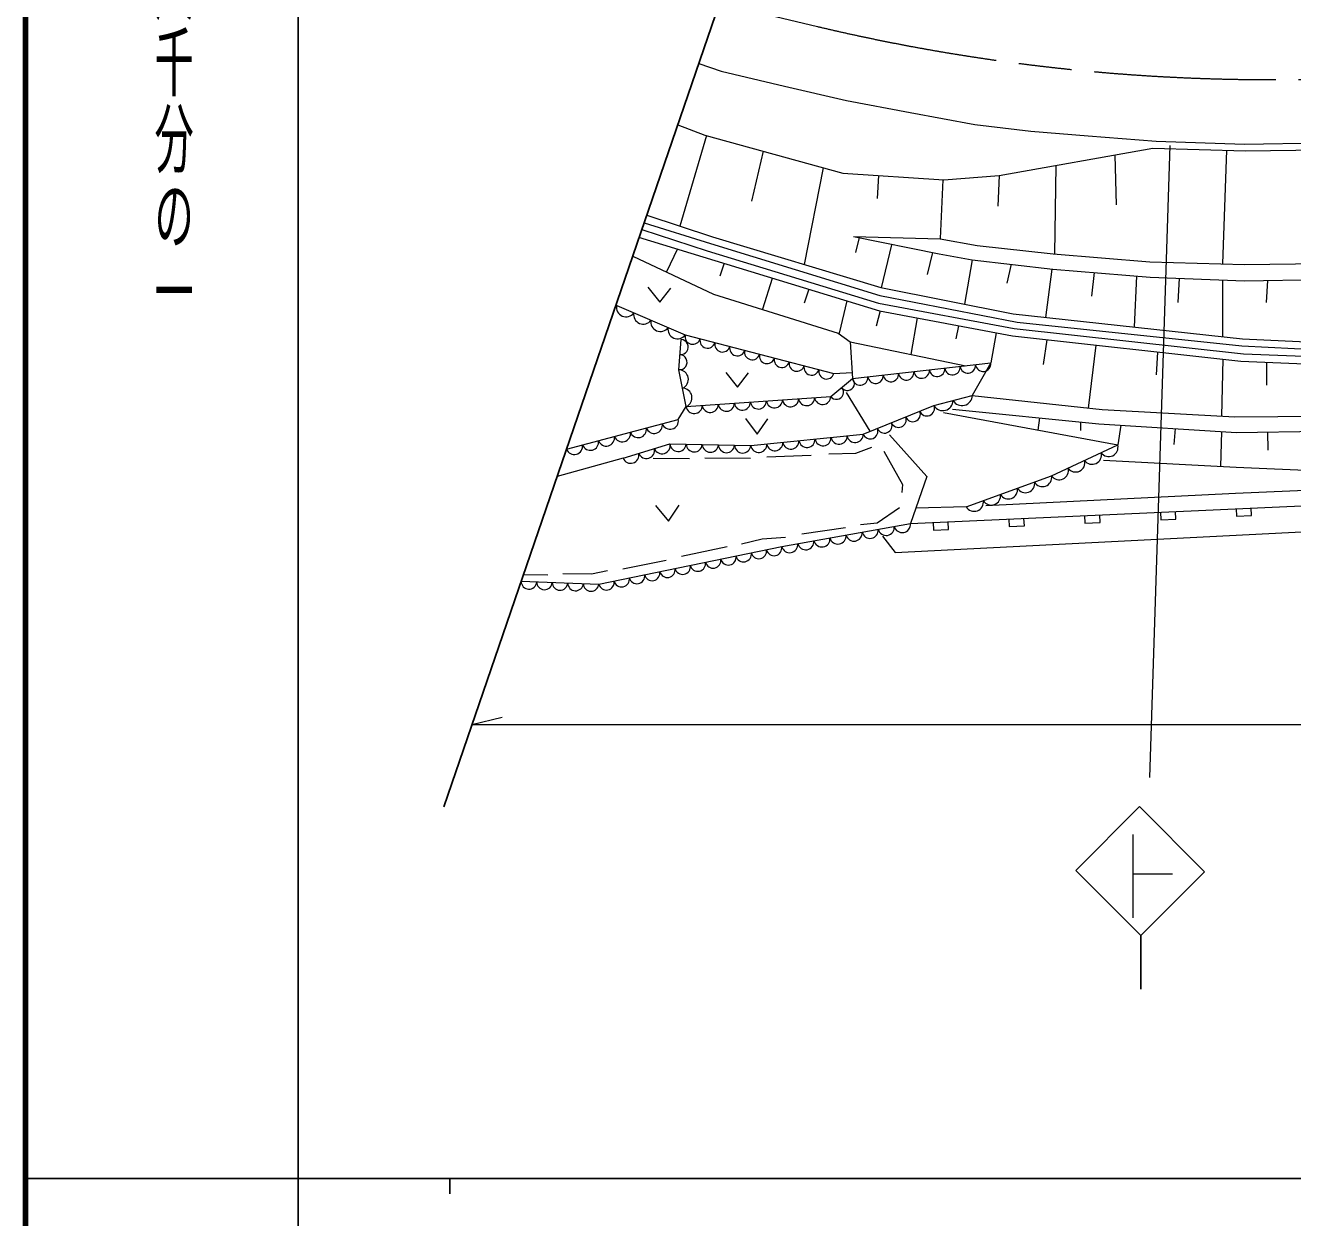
# Model space of a CAD drawing. Units: millimetres, scale not verified. Extents: x 40000 to 680000, y 20000 to 380000.
# Drawn here: x 40000 to 123574, y 202422 to 281031 of the extents above; entities that cross this region are included whole.
import ezdxf
from ezdxf.enums import TextEntityAlignment as Align

# ---------------------------------------------------------------- set-up
doc = ezdxf.new("R2010")
doc.units = ezdxf.units.MM
doc.header["$LTSCALE"] = 1000
doc.linetypes.add('CHAIN', pattern=[18.5, 12, -1.5, 3.5, -1.5])
for name, color, linetype, lineweight in [('M-BGD', 7, 'Continuous', 13), ('M-BMK', 2, 'CHAIN', 13), ('M-BMK-SRVR', 3, 'Continuous', 25), ('M-STR-HTXT', 7, 'Continuous', 13), ('M-STR-STRC', 7, 'Continuous', 13), ('M-TTL', 2, 'Continuous', 140), ('M-TTL-BAND', 7, 'Continuous', 25)]:
    doc.layers.add(name, color=color, linetype=linetype, lineweight=lineweight)
doc.styles.add('@ＭＳ ゴシック', font='')
doc.styles.get('@ＭＳ ゴシック').set_extended_font_data('@MS Gothic')

msp = doc.modelspace()

# ---------------------------------------------------------------- linework, layer by layer
at = {"layer": 'M-BGD'}
for p, q in [((84412, 278524), (85895, 278014)), ((85895, 278014), (90058, 277023)), ((90058, 277023), (94159, 276076)), ((94159, 276076), (98354, 275288)), ((98354, 275288), (102613, 274499)), ((83026, 274482), (84806, 273790)), ((102613, 274499), (106304, 274057)), ((84919, 273760), (83155, 267795)), ((84806, 273790), (93912, 271288)), ((106304, 274057), (110089, 273742)), ((110089, 273742), (114568, 273395)), ((114568, 273395), (120404, 273206)), ((120404, 273206), (126429, 273300)), ((88661, 272731), (87882, 269441)), ((104228, 271130), (114353, 272928)), ((111843, 272482), (111927, 269187)), ((114353, 272928), (120455, 272768)), ((119211, 272801), (118958, 265305)), ((120455, 272768), (126441, 272841)), ((92623, 271642), (91364, 265262)), ((107949, 271791), (107863, 265969)), ((93912, 271288), (100568, 270850)), ((96264, 271133), (96179, 269610)), ((100496, 270855), (100328, 266985)), ((100568, 270850), (104228, 271130)), ((104222, 271129), (104138, 269102)), ((80977, 268512), (85314, 267084)), ((80654, 267571), (84973, 266156)), ((80803, 268003), (85194, 266638)), ((80441, 267076), (96320, 262209)), ((85194, 266638), (96351, 263221)), ((85314, 267084), (96417, 263741)), ((94624, 267111), (100324, 266949)), ((94624, 267111), (100265, 265976)), ((94986, 267038), (94740, 266054)), ((100324, 266949), (102773, 266512)), ((80061, 265808), (85392, 263316)), ((82998, 266292), (82282, 264770)), ((84973, 266156), (96256, 262704)), ((97111, 266562), (96445, 263735)), ((99820, 266054), (99481, 264615)), ((100265, 265976), (102444, 265576)), ((102773, 266512), (107789, 265976)), ((107789, 265976), (114156, 265431)), ((86087, 265346), (85788, 264505)), ((102450, 265575), (101933, 262646)), ((102444, 265576), (107752, 264956)), ((105000, 265277), (104731, 264022)), ((107684, 264964), (107276, 261777)), ((107752, 264956), (114187, 264430)), ((114156, 265431), (120402, 265267)), ((120402, 265267), (126686, 265344)), ((89259, 264336), (88614, 262308)), ((110492, 264732), (110319, 263175)), ((113285, 264504), (113113, 261143)), ((114187, 264430), (120398, 264178)), ((116085, 264353), (115991, 262752)), ((118955, 264236), (118955, 260508)), ((120398, 264178), (126545, 264300)), ((121919, 264208), (121833, 262752)), ((81052, 263759), (81837, 262787)), ((81837, 262787), (82575, 263703)), ((85392, 263316), (93608, 260746)), ((91662, 263637), (91368, 262724)), ((96417, 263741), (105144, 262008)), ((94164, 262870), (93669, 260727)), ((96256, 262704), (105199, 261054)), ((96351, 263221), (105397, 261469)), ((96367, 262200), (96117, 261203)), ((96320, 262209), (105100, 260558)), ((98817, 261740), (98388, 259338)), ((105144, 262008), (120265, 260365)), ((101541, 261227), (101367, 260356)), ((104015, 260762), (103673, 258770)), ((105199, 261054), (120326, 259374)), ((105397, 261469), (120219, 259898)), ((93608, 260746), (94387, 260171)), ((94387, 260171), (94545, 257746)), ((94387, 260171), (102012, 258584)), ((105100, 260558), (120161, 258880)), ((107370, 260305), (107124, 258663)), ((110587, 259947), (110089, 255795)), ((120265, 260365), (126574, 260066)), ((114663, 259493), (114575, 257986)), ((120219, 259898), (126549, 259568)), ((120326, 259374), (126604, 259122)), ((103673, 258770), (102445, 256631)), ((118978, 259012), (118892, 255266)), ((120161, 258880), (126573, 258620)), ((121856, 258811), (121856, 257308)), ((86198, 258133), (86969, 257180)), ((86969, 257180), (87698, 258119)), ((93319, 258084), (94520, 258135)), ((95717, 254264), (94162, 256824)), ((99921, 255969), (102445, 256631)), ((102445, 256631), (111023, 255693)), ((95253, 254076), (99921, 255969)), ((87501, 255105), (88259, 254081)), ((88259, 254081), (88974, 255091)), ((100549, 255503), (112038, 253364)), ((101141, 255723), (110800, 254759)), ((106873, 255151), (106764, 254346)), ((111023, 255693), (119761, 255219)), ((119761, 255219), (126648, 255283)), ((87840, 253319), (95253, 254076)), ((109574, 254881), (109585, 254313)), ((110800, 254759), (119869, 254183)), ((112251, 254667), (112038, 253364)), ((115817, 254441), (115748, 253396)), ((118885, 254246), (118819, 251951)), ((119869, 254183), (126746, 254309)), ((121926, 254221), (121945, 253021)), ((79417, 252499), (82509, 253445)), ((82509, 253445), (87840, 253319)), ((96983, 254035), (99443, 251281)), ((107679, 251329), (112038, 253364)), ((79417, 252499), (75069, 251292)), ((81410, 252505), (83807, 252477)), ((84803, 252519), (87831, 252505)), ((88896, 252575), (91826, 252687)), ((92976, 252772), (94757, 252814)), ((94757, 252814), (95822, 253220)), ((96614, 252947), (97834, 250760)), ((111099, 252366), (119838, 251896)), ((119838, 251896), (127125, 251581)), ((97834, 250760), (97792, 250234)), ((99443, 251281), (98365, 248183)), ((102048, 249295), (107679, 251329)), ((103333, 249369), (119813, 250177)), ((119813, 250177), (127110, 250493)), ((81553, 249376), (82416, 248345)), ((82416, 248345), (83110, 249397)), ((97645, 249225), (96173, 248215)), ((98365, 248183), (125148, 249407)), ((102048, 249295), (98717, 249194)), ((119843, 249164), (119866, 248665)), ((120864, 248711), (120842, 249210)), ((96173, 248215), (95079, 248089)), ((99864, 248251), (99886, 247752)), ((100885, 247797), (100862, 248297)), ((104858, 248480), (104881, 247980)), ((105880, 248026), (105857, 248525)), ((109853, 248708), (109876, 248208)), ((109876, 248208), (110875, 248254)), ((110875, 248254), (110852, 248753)), ((114848, 248936), (114871, 248437)), ((114871, 248437), (115870, 248482)), ((115870, 248482), (115847, 248982)), ((119866, 248665), (120864, 248711)), ((89880, 246669), (98365, 248183)), ((94091, 247900), (91210, 247479)), ((97358, 246285), (124597, 247655)), ((99886, 247752), (100885, 247797)), ((104881, 247980), (105880, 248026)), ((77819, 244198), (89880, 246669)), ((86289, 246659), (83260, 246007)), ((88581, 247164), (87235, 246827)), ((90137, 247269), (88581, 247164)), ((96517, 247350), (97358, 246285)), ((82251, 245755), (79391, 245187)), ((78381, 245061), (77330, 244850)), ((72696, 244377), (77819, 244198)), ((74449, 244787), (72841, 244798)), ((77330, 244850), (75437, 244871))]:
    msp.add_line(p, q, dxfattribs=at)
for points in [[(78998, 262563), (83519, 260628), (93319, 258084)], [(83581, 255898), (83099, 258326), (83253, 260316)], [(83581, 255898), (93108, 256568), (94545, 257746), (103673, 258770)], [(75688, 253095), (83060, 255048), (83581, 255898)]]:
    msp.add_lwpolyline(points, dxfattribs=at)
for centre, radius, start, end in [((79613, 262439), 628, 168.58766, 325.0795), ((80744, 261955), 628, 168.58766, 325.0795), ((81874, 261471), 628, 168.58766, 325.0795), ((83004, 260988), 628, 168.58766, 325.0795), ((83215, 259819), 499, 265.47838, 85.6625), ((84011, 260507), 506, 166.15527, 344.73315), ((84991, 260253), 506, 166.15527, 344.73315), ((85971, 259998), 506, 166.15527, 344.73315), ((83138, 258823), 499, 265.47838, 85.6625), ((86951, 259744), 506, 166.15527, 344.73315), ((87931, 259489), 506, 166.15527, 344.73315), ((88911, 259235), 506, 166.15527, 344.73315), ((89891, 258980), 506, 166.15527, 344.73315), ((83089, 257693), 633, 293.36626, 89.1351), ((90871, 258726), 506, 166.15527, 344.73315), ((91851, 258471), 506, 166.15527, 344.73315), ((92831, 258217), 506, 166.15527, 344.73315), ((99108, 258268), 510, 187.56734, 5.2332), ((100122, 258382), 510, 187.56734, 5.2332), ((101136, 258496), 510, 187.56734, 5.2332), ((102151, 258610), 510, 187.56734, 5.2332), ((103165, 258723), 510, 187.56734, 5.2332), ((94207, 257425), 466, 215.11871, 43.52825), ((95051, 257813), 510, 187.56734, 5.2332), ((96065, 257927), 510, 187.56734, 5.2332), ((97080, 258041), 510, 187.56734, 5.2332), ((98094, 258155), 510, 187.56734, 5.2332), ((83330, 256479), 633, 293.36626, 89.1351), ((93489, 256836), 466, 215.11871, 43.52825), ((101769, 256636), 676, 209.76405, 359.65256), ((84108, 255967), 532, 187.41911, 0.62923), ((85167, 256041), 532, 187.41911, 0.62923), ((86225, 256116), 532, 187.41911, 0.62923), ((87284, 256190), 532, 187.41911, 0.62923), ((88342, 256265), 532, 187.41911, 0.62923), ((89401, 256339), 532, 187.41911, 0.62923), ((90459, 256414), 532, 187.41911, 0.62923), ((91518, 256488), 532, 187.41911, 0.62923), ((92576, 256563), 532, 187.41911, 0.62923), ((99453, 255783), 504, 202.49816, 21.63763), ((100508, 256304), 676, 209.76405, 359.65256), ((82521, 254954), 547, 199.74257, 9.93216), ((97586, 255026), 504, 202.49816, 21.63763), ((98519, 255405), 504, 202.49816, 21.63763), ((79362, 254117), 547, 199.74257, 9.93216), ((80415, 254396), 547, 199.74257, 9.93216), ((81468, 254675), 547, 199.74257, 9.93216), ((94720, 254055), 533, 189.41082, 2.25172), ((95718, 254269), 504, 202.49816, 21.63763), ((96652, 254648), 504, 202.49816, 21.63763), ((76202, 253280), 547, 199.74257, 9.93216), ((77256, 253559), 547, 199.74257, 9.93216), ((78309, 253838), 547, 199.74257, 9.93216), ((81982, 253326), 540, 201.30201, 12.73904), ((83043, 253467), 534, 182.33104, 354.95724), ((84109, 253442), 534, 182.33104, 354.95724), ((85175, 253417), 534, 182.33104, 354.95724), ((86241, 253391), 534, 182.33104, 354.95724), ((87307, 253366), 534, 182.33104, 354.95724), ((88366, 253406), 533, 189.41082, 2.25172), ((89425, 253515), 533, 189.41082, 2.25172), ((90484, 253623), 533, 189.41082, 2.25172), ((91543, 253731), 533, 189.41082, 2.25172), ((92602, 253839), 533, 189.41082, 2.25172), ((93661, 253947), 533, 189.41082, 2.25172), ((111446, 253211), 612, 215.53244, 14.49803), ((79921, 252695), 540, 201.30201, 12.73904), ((80951, 253011), 540, 201.30201, 12.73904), ((110356, 252702), 612, 215.53244, 14.49803), ((108176, 251685), 612, 215.53244, 14.49803), ((109266, 252193), 612, 215.53244, 14.49803), ((105953, 250821), 608, 210.13428, 9.59981), ((107079, 251228), 608, 210.13428, 9.59981), ((103700, 250007), 608, 210.13428, 9.59981), ((104826, 250414), 608, 210.13428, 9.59981), ((102574, 249600), 608, 210.13428, 9.59981), ((93585, 247371), 540, 194.38727, 5.84733), ((94646, 247560), 540, 194.38727, 5.84733), ((95706, 247749), 540, 194.38727, 5.84733), ((96767, 247938), 540, 194.38727, 5.84733), ((97828, 248128), 540, 194.38727, 5.84733), ((89374, 246578), 513, 193.04516, 10.11214), ((90403, 246803), 540, 194.38727, 5.84733), ((91464, 246992), 540, 194.38727, 5.84733), ((92524, 247181), 540, 194.38727, 5.84733), ((85354, 245755), 513, 193.04516, 10.11214), ((86359, 245961), 513, 193.04516, 10.11214), ((87364, 246167), 513, 193.04516, 10.11214), ((88369, 246373), 513, 193.04516, 10.11214), ((81334, 244931), 513, 193.04516, 10.11214), ((82339, 245137), 513, 193.04516, 10.11214), ((83344, 245343), 513, 193.04516, 10.11214), ((84349, 245549), 513, 193.04516, 10.11214), ((73209, 244371), 513, 179.42102, 356.57751), ((74234, 244336), 513, 179.42102, 356.57751), ((75258, 244300), 513, 179.42102, 356.57751), ((76283, 244264), 513, 179.42102, 356.57751), ((77307, 244228), 513, 179.42102, 356.57751), ((78319, 244313), 513, 193.04516, 10.11214), ((79324, 244519), 513, 193.04516, 10.11214), ((80329, 244725), 513, 193.04516, 10.11214)]:
    msp.add_arc(centre, radius, start, end, dxfattribs=at)
at = {"layer": 'M-BMK'}
msp.add_line((85773, 282489), (92237, 280953), dxfattribs=at)
msp.add_arc((122114, 406740), 129286, 256.63846, 281.88208, dxfattribs=at)
at = {"layer": 'M-BMK-SRVR'}
msp.add_line((85773, 282489), (67597, 229513), dxfattribs=at)
at = {"layer": 'M-STR-HTXT'}
for q in [(71454, 235425), (302301, 234925)]:
    msp.add_line((69454, 234925), q, dxfattribs=at)
at = {"layer": 'M-STR-STRC'}
for p, q in [((115483, 273118), (114131, 231440)), ((113477, 229524), (109272, 225318)), ((117771, 225230), (113477, 229524)), ((113027, 227691), (113027, 222182)), ((109272, 225318), (113566, 221024)), ((115653, 225065), (113027, 225065)), ((113566, 221024), (117771, 225230))]:
    msp.add_line(p, q, dxfattribs=at)
at = {"layer": 'M-STR-STRC', "lineweight": 25}
msp.add_line((113566, 217487), (113566, 221024), dxfattribs=at)
at = {"layer": 'M-TTL'}
msp.add_line((40000, 380000), (40000, 20000), dxfattribs=at)
at = {"layer": 'M-TTL-BAND'}
for p, q in [((58000, 370000), (58000, 20000)), ((40000, 205000), (579000, 205000)), ((68000, 205000), (68000, 204000))]:
    msp.add_line(p, q, dxfattribs=at)

# ---------------------------------------------------------------- texts
at = {"layer": 'M-TTL-BAND', "style": '@ＭＳ ゴシック', "width": 1.95}
msp.add_text('縮尺千分の一', height=1894, rotation=270, dxfattribs=at).set_placement((49777, 261030), align=Align.MIDDLE_RIGHT)

doc.saveas('drawing.dxf')
